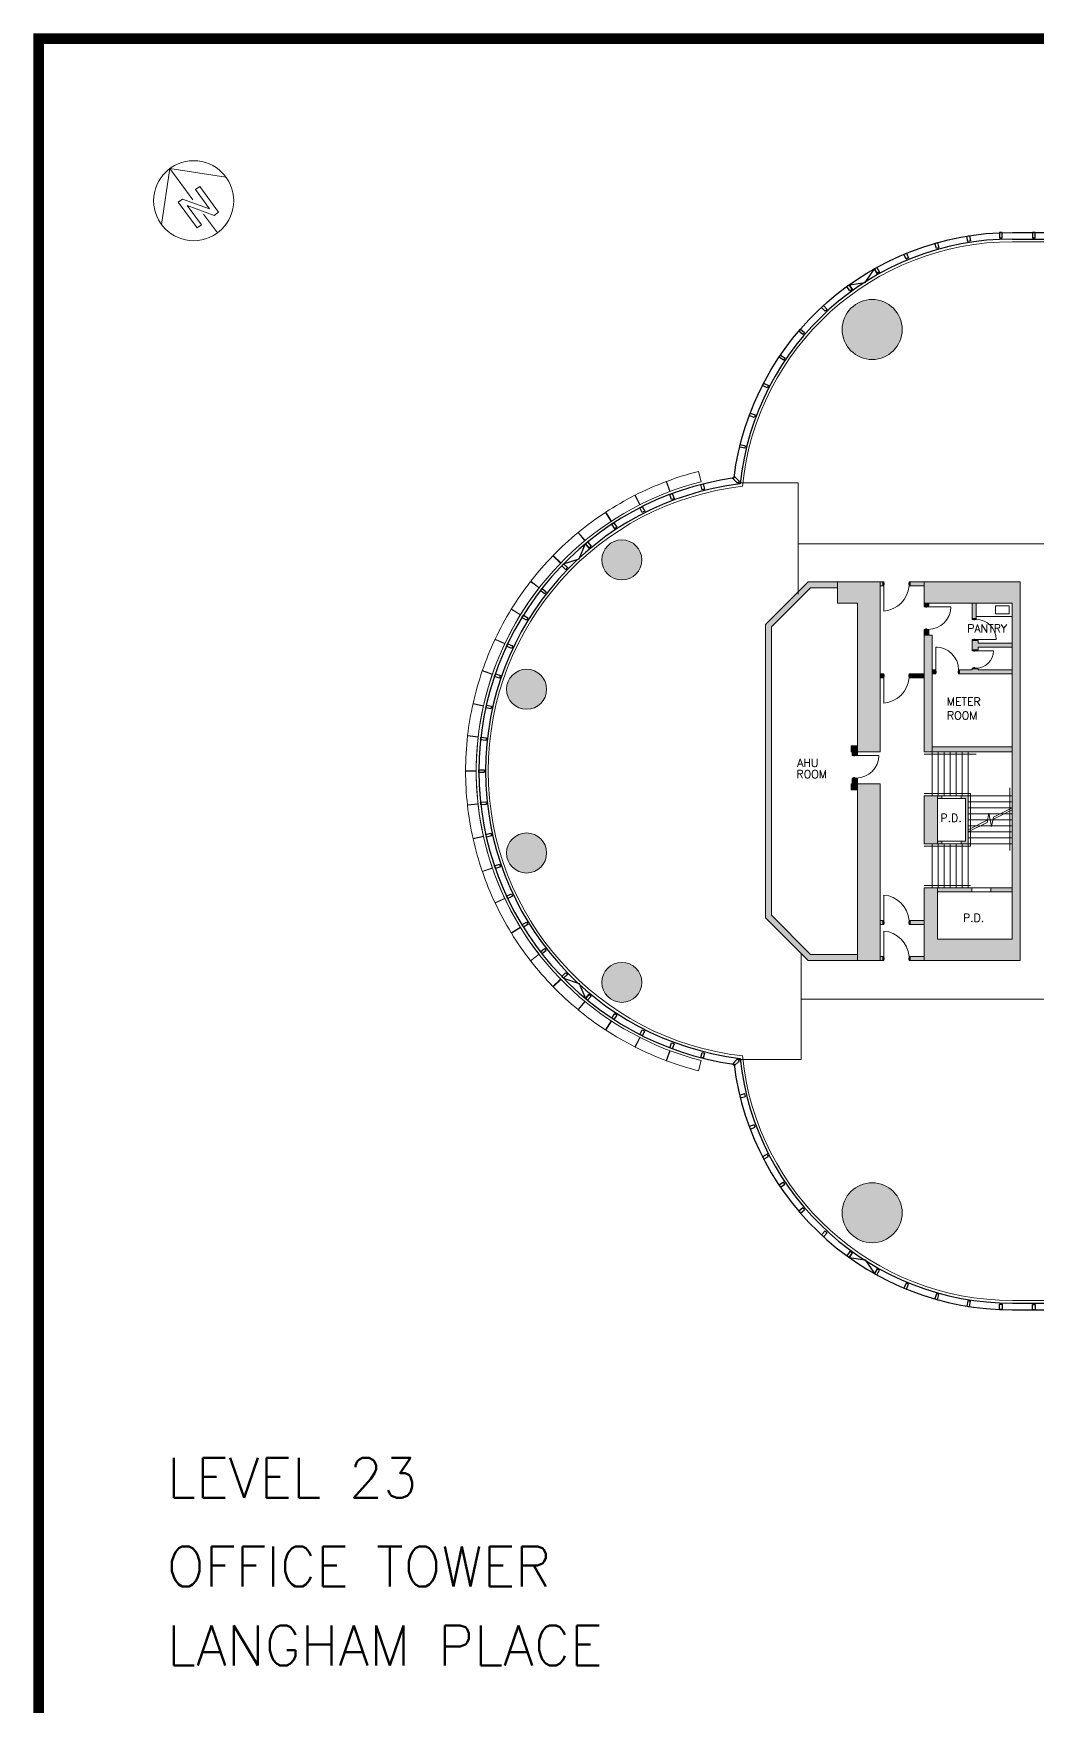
# Model space of a CAD drawing. Header units: millimetres. Extents: x 285006 to 3037698, y -2820855 to 192241.
# Drawn here: x 285006 to 322630, y 129504 to 192241 of the extents above; entities that cross this region are included whole.
import ezdxf
from ezdxf.enums import TextEntityAlignment as Align

# ---------------------------------------------------------------- set-up
doc = ezdxf.new("R2010")
doc.units = ezdxf.units.MM
for name, color, linetype, lineweight in [('01-Dimension', 7, 'Continuous', 5), ('01-Text', 7, 'Continuous', 5), ('01-Wall Hatch', 9, 'Continuous', 5), ('ADS-A1', 7, 'Continuous', 5), ('ADS-A4', 7, 'Continuous', 5), ('AFL-A1', 7, 'Continuous', 5), ('AHT-C', 7, 'Continuous', 5), ('APD-A1', 7, 'Continuous', 5), ('AST-A2', 7, 'Continuous', 5), ('ASY-B1', 7, 'Continuous', 5), ('AWP-A1', 7, 'Continuous', 5), ('AWP-A2', 7, 'Continuous', 5), ('CURTAIN', 7, 'Continuous', 5), ('Suite', 7, 'Continuous', 15), ('WINDOW-1500$0$AFL-A1', 7, 'Continuous', 5)]:
    doc.layers.add(name, color=color, linetype=linetype, lineweight=lineweight)
doc.styles.add('ROMANS', font='romans', dxfattribs={"height": 2.5})
doc.styles.add('TXT3', font='romans.shx', dxfattribs={"height": 270})

# ---------------------------------------------------------------- blocks, each defined once
blk = doc.blocks.new('A2107H_045')
at = {"layer": 'CURTAIN'}
for p, q in [((7513, 22096), (7654, 21721)), ((7525, 22100), (7665, 21726)), ((8830, 22092), (8731, 22479)), ((44841, 22092), (44939, 22479)), ((46146, 22100), (46005, 21726)), ((46157, 22096), (46016, 21721)), ((6526, 21224), (6345, 21581)), ((6537, 21230), (6356, 21586)), ((47134, 21230), (47315, 21586)), ((47144, 21224), (47325, 21581)), ((5240, 20941), (5459, 20606)), ((5250, 20947), (5469, 20613)), ((48420, 20947), (48201, 20613)), ((48430, 20941), (48211, 20606)), ((4467, 19875), (4213, 20183)), ((4476, 19882), (4222, 20191)), ((49194, 19882), (49448, 20191)), ((49203, 19875), (49458, 20183)), ((3275, 19317), (3561, 19039)), ((3283, 19326), (3570, 19047)), ((50387, 19326), (50100, 19047)), ((50396, 19317), (50109, 19039)), ((2753, 18108), (2437, 18353)), ((2760, 18117), (2445, 18363)), ((50910, 18117), (51226, 18363)), ((50917, 18108), (51233, 18353)), ((1711, 17303), (2052, 17094)), ((1714, 17308), (2055, 17099)), ((1717, 17314), (2058, 17104)), ((51953, 17314), (51612, 17104)), ((51956, 17308), (51615, 17099)), ((51959, 17303), (51618, 17094)), ((1466, 16009), (1105, 16180)), ((1471, 16020), (1110, 16191)), ((52199, 16020), (52561, 16191)), ((52204, 16009), (52566, 16180)), ((625, 14997), (1003, 14867)), ((627, 15002), (1005, 14873)), ((629, 15008), (1007, 14878)), ((53041, 15008), (52663, 14878)), ((53043, 15002), (52665, 14873)), ((53045, 14997), (52667, 14867)), ((669, 13680), (279, 13768)), ((672, 13692), (281, 13779)), ((52999, 13692), (53389, 13779)), ((53001, 13680), (53391, 13768)), ((75, 12560), (473, 12515)), ((77, 12572), (474, 12526)), ((53593, 12572), (53196, 12526)), ((53595, 12560), (53198, 12515)), ((400, 11246), (0, 11246)), ((400, 11234), (0, 11234)), ((53270, 11246), (53670, 11246)), ((53270, 11234), (53670, 11234)), ((70, 9971), (467, 10015)), ((71, 9959), (468, 10003)), ((53599, 9959), (53202, 10003)), ((53601, 9971), (53203, 10015)), ((669, 8799), (279, 8711)), ((672, 8787), (281, 8700)), ((52999, 8787), (53389, 8700)), ((53001, 8799), (53391, 8711)), ((625, 7482), (1003, 7612)), ((629, 7471), (1007, 7601)), ((53041, 7471), (52663, 7601)), ((53045, 7482), (52667, 7612)), ((1466, 6470), (1105, 6299)), ((1471, 6459), (1110, 6288)), ((52199, 6459), (52561, 6288)), ((52204, 6470), (52566, 6299)), ((1711, 5176), (2052, 5385)), ((1717, 5166), (2058, 5375)), ((51953, 5166), (51612, 5375)), ((51959, 5176), (51618, 5385)), ((2437, 4126), (2753, 4371)), ((51233, 4126), (50917, 4371)), ((3275, 3162), (3561, 3440)), ((3283, 3153), (3570, 3432)), ((50387, 3153), (50100, 3432)), ((50396, 3162), (50109, 3440)), ((4467, 2604), (4213, 2296)), ((4476, 2597), (4222, 2288)), ((49194, 2597), (49448, 2288)), ((49203, 2604), (49458, 2296)), ((5240, 1538), (5459, 1873)), ((5250, 1532), (5469, 1866)), ((48420, 1532), (48201, 1866)), ((48430, 1538), (48211, 1873)), ((6526, 1255), (6345, 898)), ((6537, 1249), (6356, 893)), ((7513, 383), (7654, 758)), ((7525, 379), (7665, 753)), ((46146, 379), (46005, 753)), ((46157, 383), (46016, 758)), ((47134, 1249), (47315, 893)), ((47144, 1255), (47325, 898)), ((8830, 387), (8731, 0)), ((44841, 387), (44939, 0))]:
    blk.add_line(p, q, dxfattribs=at)
for centre, radius, start, end in [((11600, 11240), 11200, 104.31961, 217.82485), ((11600, 11240), 11600, 110.62781, 116.8778), ((11600, 11240), 11600, 104.31856, 110.56854), ((42070, 11240), 11200, 322.17515, 75.68039), ((42070, 11240), 11600, 69.43146, 75.68144), ((42070, 11240), 11600, 63.1222, 69.37219), ((11600, 11240), 11600, 116.93707, 123.18705), ((42070, 11240), 11600, 56.81295, 63.06293), ((11600, 11240), 11600, 123.24633, 129.49631), ((42070, 11240), 11600, 50.50369, 56.75367), ((11600, 11240), 11600, 129.55558, 135.80557), ((42070, 11240), 11600, 44.19443, 50.44442), ((11600, 11240), 11600, 135.86484, 142.11482), ((42070, 11240), 11600, 37.88518, 44.13516), ((11600, 11240), 11600, 142.1741, 154.73334), ((42070, 11240), 11600, 25.26666, 37.8259), ((11600, 11240), 11200, 142.17515, 255.68039), ((42070, 11240), 11200, 284.31961, 37.82485), ((11600, 11240), 11600, 154.79261, 167.35185), ((42070, 11240), 11600, 12.64815, 25.20739), ((11600, 11240), 11600, 167.41112, 173.40302), ((42070, 11240), 11600, 6.59698, 12.58888), ((11600, 11240), 11600, 173.46229, 179.97036), ((42070, 11240), 11600, 0.02964, 6.53771), ((11600, 11240), 11600, 180.02964, 186.27962), ((42070, 11240), 11600, 353.72038, 359.97036), ((11600, 11240), 11600, 186.33889, 192.58888), ((42070, 11240), 11600, 347.41112, 353.66111), ((11600, 11240), 11600, 192.64815, 198.89813), ((42070, 11240), 11600, 341.10187, 347.35185), ((11600, 11240), 11600, 198.95741, 205.20739), ((42070, 11240), 11600, 334.79261, 341.04259), ((11600, 11240), 11600, 205.26666, 211.51665), ((42070, 11240), 11600, 328.48335, 334.73334), ((11600, 11240), 11600, 211.57592, 217.8259), ((42070, 11240), 11600, 322.1741, 328.42408), ((11600, 11240), 11600, 217.88518, 224.13516), ((42070, 11240), 11600, 315.86484, 322.11482), ((11600, 11240), 11600, 224.19443, 230.44442), ((42070, 11240), 11600, 309.55558, 315.80557), ((11600, 11240), 11600, 230.50369, 236.75367), ((42070, 11240), 11600, 303.24633, 309.49631), ((11600, 11240), 11600, 236.81295, 243.06293), ((42070, 11240), 11600, 296.93707, 303.18705), ((11600, 11240), 11600, 243.1222, 249.37219), ((42070, 11240), 11600, 290.62781, 296.8778), ((11600, 11240), 11600, 249.43146, 255.68144), ((42070, 11240), 11600, 284.31856, 290.56854)]:
    blk.add_arc(centre, radius, start, end, dxfattribs=at)
blk = doc.blocks.new('A2107H_000')
at = {"layer": 'CURTAIN'}
blk.add_blockref('A2107H_045', (0, 0), dxfattribs=at)
blk = doc.blocks.new('A2102G_049')
at = {"color": 2}
for q in [(-15, 0), (15, 0)]:
    blk.add_line((0, 15), q, dxfattribs=at)
at = {"color": 1}
for p, q in [((0, 0.42), (0, 15)), ((-3, 3), (-5, 3)), ((-5, 3), (-5, -9)), ((3, -6), (-3, 3)), ((-3, 0), (3, -9)), ((-3, -9), (-3, 0)), ((5, 3), (3, 3)), ((3, 3), (3, -6)), ((5, -9), (5, 3)), ((-5, -9), (-3, -9)), ((0, -15), (0, -6.31)), ((3, -9), (5, -9))]:
    blk.add_line(p, q, dxfattribs=at)
blk.add_circle((0, 0), 15, dxfattribs=at)
blk = doc.blocks.new('A2102G_008')
at = {"layer": 'ASY-B1', "linetype": 'Continuous', "xscale": 100, "yscale": 100, "zscale": 100, "rotation": 36.30350392059681}
blk.add_blockref('A2102G_049', (1500, 1500), dxfattribs=at)

msp = doc.modelspace()

# ---------------------------------------------------------------- hatches: boundary and pattern name
at = {"layer": '01-Wall Hatch'}
h = msp.add_hatch(color=256, dxfattribs=at)
edge = h.paths.add_edge_path()
edge.add_arc((303483.1, 167650.2), 750, 0, 360)
edge = h.paths.add_edge_path()
edge.add_arc((307053.1, 172500.2), 750, 0, 360)
edge = h.paths.add_edge_path()
edge.add_arc((316433.1, 181140.2), 1125, 0, 360)
edge = h.paths.add_edge_path()
edge.add_arc((328033.1, 181140.2), 650, 0, 360)
edge = h.paths.add_edge_path()
edge.add_arc((339633.1, 181140.2), 1125, 0, 360)
edge = h.paths.add_edge_path()
edge.add_arc((349013.1, 172500.2), 750, 0, 360)
h = msp.add_hatch(color=256, dxfattribs=at)
h.paths.add_polyline_path([(306303.1, 156660.2, 1), (307803.1, 156660.2, 1)])
h.paths.add_polyline_path([(317558.1, 148020.2, 1), (315308.1, 148020.2, 1)])
h.paths.add_polyline_path([(328683.1, 148020.2, 1), (327383.1, 148020.2, 1)])
h.paths.add_polyline_path([(302733.1, 161510.2, 1), (304233.1, 161510.2, 1)])
h.paths.add_polyline_path([(321033.4, 160187.3), (321397.7, 160187.3), (321397.7, 160457.3), (321033.4, 160457.3)], flags=9)
h.paths.add_polyline_path([(332145.8, 162006.4), (332348.2, 162006.4), (332348.2, 162156.4), (332145.8, 162156.4)], flags=9)
h.paths.add_polyline_path([(333407.2, 159865.6), (333609.6, 159865.6), (333609.6, 160015.6), (333407.2, 160015.6)], flags=9)
h.paths.add_polyline_path([(326472.1, 176485.1), (328861.3, 176485.1), (328861.3, 177160.1), (326472.1, 177160.1)], flags=9)
h.paths.add_polyline_path([(321099.4, 168710.4), (321618.5, 168710.4), (321618.5, 169010.4), (321099.4, 169010.4)], flags=9)
h.paths.add_polyline_path([(319960.5, 167714.5), (320479.6, 167714.5), (320479.6, 168014.5), (319960.5, 168014.5)], flags=9)
h.paths.add_polyline_path([(315340.8, 166770.6), (315859.9, 166770.6), (315859.9, 167070.6), (315340.8, 167070.6)], flags=9)
h.paths.add_polyline_path([(326472.1, 152472.1), (328861.3, 152472.1), (328861.3, 153147.1), (326472.1, 153147.1)], flags=9)
for points in [[(315133.1, 171455.2), (315133.1, 171680.2), (314033.1, 171680.2), (312433.1, 170080.2), (312433.1, 159080.2), (314033.1, 157480.2), (315933.1, 157480.2), (315933.1, 157705.2), (314126.3, 157705.2), (312658.1, 159173.4), (312658.1, 169987), (314126.3, 171455.2)], [(316883.1, 171620.2), (316868.1, 171680.2), (316833.1, 171680.2), (316833.1, 171530.2), (316868.1, 171530.2), (316868.1, 171580.2), (316883.1, 171580.2)], [(317853.1, 171680.2), (317818.1, 171680.2), (317803.1, 171620.2), (317803.1, 171580.2), (317818.1, 171580.2), (317818.1, 171530.2), (317853.1, 171530.2)], [(320333.1, 170300.2), (320183.1, 170300.2), (320183.1, 170265.2), (320243.1, 170250.2), (320283.1, 170250.2), (320283.1, 170265.2), (320333.1, 170265.2)], [(320283.1, 169530.2), (320243.1, 169530.2), (320183.1, 169515.2), (320183.1, 169480.2), (320333.1, 169480.2), (320333.1, 169515.2), (320283.1, 169515.2)], [(320333.1, 169130.2), (320183.1, 169130.2), (320183.1, 169095.2), (320243.1, 169080.2), (320283.1, 169080.2), (320283.1, 169095.2), (320333.1, 169095.2)], [(319703.1, 168380.2), (319668.1, 168380.2), (319668.1, 168330.2), (319653.1, 168330.2), (319653.1, 168290.2), (319668.1, 168230.2), (319703.1, 168230.2)], [(320333.1, 168445.2), (320283.1, 168445.2), (320283.1, 168460.2), (320243.1, 168460.2), (320183.1, 168445.2), (320183.1, 168410.2), (320333.1, 168410.2)], [(315653.1, 165305.2), (315683.1, 165305.2), (315683.1, 165205.2), (315883.1, 165205.2), (315883.1, 165530.2), (315653.1, 165530.2)], [(315833.1, 165205.2), (315683.1, 165205.2), (315683.1, 165170.2), (315743.1, 165155.2), (315783.1, 165155.2), (315783.1, 165170.2), (315833.1, 165170.2)], [(315653.1, 164105.2), (315683.1, 164105.2), (315683.1, 164285.2), (315883.1, 164285.2), (315883.1, 163880.2), (315653.1, 163880.2)], [(315783.1, 164335.2), (315743.1, 164335.2), (315683.1, 164320.2), (315683.1, 164285.2), (315833.1, 164285.2), (315833.1, 164320.2), (315783.1, 164320.2)], [(318883.1, 163655.2), (318383.1, 163655.2), (318383.1, 161855.2), (318883.1, 161855.2)], [(316883.1, 158930.2), (316868.1, 158930.2), (316868.1, 158980.2), (316833.1, 158980.2), (316833.1, 158830.2), (316868.1, 158830.2), (316883.1, 158890.2)], [(317853.1, 158980.2), (317818.1, 158980.2), (317818.1, 158930.2), (317803.1, 158930.2), (317803.1, 158890.2), (317818.1, 158830.2), (317853.1, 158830.2)], [(316883.1, 157580.2), (316868.1, 157580.2), (316868.1, 157630.2), (316833.1, 157630.2), (316833.1, 157480.2), (316868.1, 157480.2), (316883.1, 157540.2)], [(317853.1, 157630.2), (317818.1, 157630.2), (317818.1, 157580.2), (317803.1, 157580.2), (317803.1, 157540.2), (317818.1, 157480.2), (317853.1, 157480.2)]]:
    msp.add_hatch(color=256, dxfattribs=at).paths.add_polyline_path(points)
h = msp.add_hatch(color=256, dxfattribs=at)
h.paths.add_polyline_path([(316733.1, 171680.2), (315133.1, 171680.2), (315133.1, 171580.2), (315133.1, 170880.2), (315883.1, 170880.2), (315883.1, 165305.2), (316733.1, 165305.2)])
h.paths.add_polyline_path([(316733.1, 164105.2), (315883.1, 164105.2), (315883.1, 163880.2), (315883.1, 157480.2), (316733.1, 157480.2)])
h.paths.add_polyline_path([(321983.1, 171680.2), (318383.1, 171680.2), (318383.1, 170880.2), (321683.1, 170880.2), (321683.1, 158280.2), (318883.1, 158280.2), (318883.1, 160205.2), (318383.1, 160205.2), (318383.1, 157480.2), (321983.1, 157480.2)])
h.paths.add_polyline_path([(318683.1, 169680.2), (318563.1, 169680.2), (318383.1, 169680.2), (318383.1, 168230.2), (318383.1, 165305.2), (318683.1, 165305.2)])
h.paths.add_polyline_path([(321683.1, 165485.2), (318683.1, 165485.2), (318683.1, 165305.2), (321683.1, 165305.2)], flags=16)
h = msp.add_hatch(color=256, dxfattribs=at)
h.paths.add_polyline_path([(318383.1, 171680.2), (317853.1, 171680.2), (317853.1, 171530.2), (318383.1, 171530.2)])
h.paths.add_polyline_path([(316833.1, 171680.2), (316733.1, 171680.2), (316733.1, 171530.2), (316833.1, 171530.2)])
h = msp.add_hatch(color=256, dxfattribs=at)
h.paths.add_polyline_path([(318563.1, 170880.2), (318383.1, 170880.2), (318383.1, 170780.2), (318533.1, 170780.2), (318563.1, 170780.2)])
h.paths.add_polyline_path([(318533.1, 170780.2), (318383.1, 170780.2), (318383.1, 170745.2), (318443.1, 170730.2), (318483.1, 170730.2), (318483.1, 170745.2), (318533.1, 170745.2)])
h = msp.add_hatch(color=256, dxfattribs=at)
h.paths.add_polyline_path([(321683.1, 169380.2), (320408.1, 169380.2), (320408.1, 169480.2), (320183.1, 169480.2), (320183.1, 169130.2), (320408.1, 169130.2), (320408.1, 169230.2), (321683.1, 169230.2)])
h.paths.add_polyline_path([(320333.1, 170880.2), (320183.1, 170880.2), (320183.1, 170300.2), (320333.1, 170300.2)])
h.paths.add_polyline_path([(321683.1, 168380.2), (320408.1, 168380.2), (320408.1, 168410.2), (320183.1, 168410.2), (320183.1, 168380.2), (319703.1, 168380.2), (319703.1, 168230.2), (321683.1, 168230.2)])
h = msp.add_hatch(color=256, dxfattribs=at)
h.paths.add_polyline_path([(318533.1, 169895.2), (318483.1, 169895.2), (318483.1, 169910.2), (318443.1, 169910.2), (318383.1, 169895.2), (318383.1, 169860.2), (318533.1, 169860.2)])
h.paths.add_polyline_path([(318563.1, 169860.2), (318383.1, 169860.2), (318383.1, 169680.2), (318563.1, 169680.2)])
h = msp.add_hatch(color=256, dxfattribs=at)
h.paths.add_polyline_path([(316833.6, 168230.2), (316733.1, 168230.2), (316733.1, 168080.2), (316833.6, 168080.2)])
h.paths.add_polyline_path([(316868.6, 168230.2), (316833.6, 168230.2), (316833.6, 168080.2), (316868.6, 168080.2), (316868.6, 168130.2), (316883.6, 168130.2), (316883.6, 168170.2)])
h = msp.add_hatch(color=256, dxfattribs=at)
h.paths.add_polyline_path([(317853.6, 168230.2), (317818.6, 168230.2), (317803.6, 168170.2), (317803.6, 168130.2), (317818.6, 168130.2), (317818.6, 168080.2), (317853.6, 168080.2)])
h.paths.add_polyline_path([(318383.1, 168230.2), (317853.6, 168230.2), (317853.6, 168080.2), (318383.1, 168080.2)])
h = msp.add_hatch(color=256, dxfattribs=at)
h.paths.add_polyline_path([(318783.1, 168380.2), (318683.1, 168380.2), (318683.1, 168230.2), (318783.1, 168230.2)])
h.paths.add_polyline_path([(318833.1, 168330.2), (318818.1, 168330.2), (318818.1, 168380.2), (318783.1, 168380.2), (318783.1, 168230.2), (318818.1, 168230.2), (318833.1, 168290.2)])
h = msp.add_hatch(color=256, dxfattribs=at)
h.paths.add_polyline_path([(320033.1, 163655.2), (319768.1, 163655.2), (319768.1, 163555.2), (319933.1, 163555.2), (319933.1, 161955.2), (319768.1, 161955.2), (319768.1, 161855.2), (320033.1, 161855.2)])
h.paths.add_polyline_path([(319048.1, 161955.2), (318883.1, 161955.2), (318883.1, 161855.2), (319048.1, 161855.2)])
h.paths.add_polyline_path([(319048.1, 163655.2), (318883.1, 163655.2), (318883.1, 163555.2), (319048.1, 163555.2)])
h = msp.add_hatch(color=256, dxfattribs=at)
h.paths.add_polyline_path([(320163.1, 160205.2), (318883.1, 160205.2), (318883.1, 160055.2), (320163.1, 160055.2)])
h.paths.add_polyline_path([(321683.1, 160205.2), (320883.1, 160205.2), (320883.1, 160055.2), (321683.1, 160055.2)])
h.paths.add_polyline_path([(318383.1, 158980.2), (317853.1, 158980.2), (317853.1, 158830.2), (318383.1, 158830.2)])
h.paths.add_polyline_path([(318383.1, 157630.2), (317853.1, 157630.2), (317853.1, 157480.2), (318383.1, 157480.2)])
h.paths.add_polyline_path([(316833.1, 158980.2), (316733.1, 158980.2), (316733.1, 158830.2), (316833.1, 158830.2)])
h.paths.add_polyline_path([(316833.1, 157630.2), (316733.1, 157630.2), (316733.1, 157480.2), (316833.1, 157480.2)])
at = {"layer": 'AHT-C'}
h = msp.add_hatch(dxfattribs=at)
h.set_pattern_fill('ANSI31', color=256, scale=1000, style=0)
h.set_pattern_definition([(45, (61213.22, 160025.15), (-88.38835, 88.38835), [])])
h.paths.add_polyline_path([(318683.1, 168230.2), (318783.1, 168230.2), (318783.1, 168380.2), (318683.1, 168380.2)])

# ---------------------------------------------------------------- linework, layer by layer
for p, q in [((321694.8, 184532.2), (334371.1, 184532.2)), ((316642.3, 183203.5), (316519.3, 183421.1)), ((315713.3, 182610.6), (315567.7, 182813.8)), ((305854.8, 172918), (305694.8, 173110.1)), ((305048.6, 172174.7), (304870.1, 172349.6)), ((305048.6, 156985.8), (304870.1, 156810.8)), ((305854.8, 156242.4), (305694.8, 156050.3)), ((315713.3, 146549.8), (315567.7, 146346.6)), ((316642.3, 145956.9), (316519.3, 145739.3)), ((321694.8, 144628.2), (334371.1, 144628.2)), ((321694.8, 144378.2), (334371.1, 144378.2))]:
    msp.add_line(p, q)
msp.add_lwpolyline([(311256.7, 175572.7, -0.3780877), (321694.8, 184782.2), (334371.1, 184782.2, -0.3780877), (344809.1, 175572.7, -1.1334008)], format="xyb")
for points in [[(319986.6, 184642.6, -0.0023764), (320085.3, 184658.4), (320116.9, 184460.9, 0.0024225), (320018.1, 184445.1)], [(317625.3, 183963.2, -0.0023764), (317717.7, 184001.5), (317794.2, 183816.7, 0.0024225), (317701.8, 183778.4)], [(318786, 184372.1, -0.0023764), (318882.3, 184399.3), (318936.6, 184206.8, 0.0024225), (318840.4, 184179.6)], [(316520.2, 183421.6, -0.0023764), (316607.5, 183470.4), (316705, 183295.8, 0.0024225), (316617.7, 183247)], [(315485.9, 182754.6, -0.0023764), (315566.9, 182813.3), (315684.2, 182651.2, 0.0024225), (315603.2, 182592.6)], [(314536.6, 181971.4, -0.0023764), (314610.3, 182039.1), (314745.6, 181891.9, 0.0024225), (314672, 181824.2)], [(313685.3, 181082.7, -0.0023764), (313750.5, 181158.6), (313902.2, 181028.2, 0.0024225), (313837, 180952.3)], [(312943.6, 180100.7, -0.0023764), (312999.5, 180183.6), (313165.3, 180071.8, 0.0024225), (313109.5, 179988.9)], [(312321.7, 179038.7, -0.0023764), (312367.5, 179127.6), (312545.2, 179036, 0.0024225), (312499.4, 178947.1)], [(311863.1, 178005.1), (312050.4, 177934.8, 0.0024225), (312015.2, 177841.2), (311828, 177911.4, -0.0023764)], [(311493.3, 176831.3), (311687.5, 176783.4, 0.0024225), (311663.5, 176686.3), (311469.3, 176734.2, -0.0023764)], [(310009.6, 175324.4, -0.0022523), (310106.5, 175349), (310155.9, 175155.2, 0.0022936), (310059, 175130.5)], [(311194.5, 175563.8, -0.0014153), (311256.7, 175572.7, -0.0014927), (311264.7, 175635), (311444.3, 175458.1, 0.0015392), (311437.1, 175395, 0.001457), (311374.1, 175386.9)], [(311194.5, 175563.8, -0.0014153), (311256.7, 175572.7, -0.0014927), (311264.7, 175635), (311444.3, 175458.1, 0.0015392), (311437.1, 175395, 0.001457), (311374.1, 175386.9)], [(307729.8, 174455.8, -0.0022523), (307819, 174501), (307909.5, 174322.7, 0.0022936), (307820.3, 174277.4)], [(308845.8, 174952.9, -0.0022523), (308939.4, 174988.1), (309009.7, 174800.9, 0.0022936), (308916.1, 174765.7)], [(306675.2, 173839, -0.0022523), (306758.9, 173893.8), (306868.4, 173726.5, 0.0022936), (306784.8, 173671.7)], [(305694.8, 173110.1, -0.0022523), (305771.9, 173173.8), (305899.2, 173019.5, 0.0022936), (305822.1, 172955.9)], [(304800.4, 172277.9, -0.0022523), (304870.1, 172349.6), (305013.6, 172210.3, 0.0022936), (304943.9, 172138.6)], [(304002.9, 171352.4, -0.0022523), (304064.3, 171431.4), (304222.2, 171308.6, 0.0022936), (304160.8, 171229.7)], [(303364.3, 170430.1), (303534.7, 170325.5, 0.0022936), (303482.4, 170240.3), (303312, 170344.9, -0.0022523)], [(302778.5, 169358), (302959.4, 169272.8, 0.0022936), (302916.8, 169182.3), (302735.9, 169267.6, -0.0022523)], [(302314.2, 168228), (302503.3, 168163.2, 0.0022936), (302470.9, 168068.6), (302281.7, 168133.4, -0.0022523)], [(301976.8, 167053.9), (302171.9, 167010.2, 0.0022936), (302150.1, 166912.6), (301954.9, 166956.3, -0.0022523)], [(301770.5, 165849.7), (301969.3, 165827.7, 0.0022936), (301958.3, 165728.4), (301759.5, 165750.3, -0.0022523)], [(301697.7, 164630.2), (301897.8, 164630.2, 0.0022936), (301897.8, 164530.2), (301697.7, 164530.2, -0.0022523)], [(301759.5, 163410.1), (301958.3, 163432.1, 0.0022936), (301969.3, 163332.7), (301770.5, 163310.7, -0.0022523)], [(301954.9, 162204.1), (302150.1, 162247.8, 0.0022936), (302171.9, 162150.2), (301976.8, 162106.5, -0.0022523)], [(302281.7, 161027), (302470.9, 161091.8, 0.0022936), (302503.3, 160997.3), (302314.2, 160932.4, -0.0022523)], [(302916.8, 159978.1, 0.0022936), (302959.4, 159887.7), (302778.5, 159802.4, -0.0022523), (302735.9, 159892.8)], [(303312, 158815.5), (303482.4, 158920.1, 0.0022936), (303534.7, 158834.9), (303364.3, 158730.3, -0.0022523)], [(304160.8, 157930.7, 0.0022936), (304222.2, 157851.8), (304064.3, 157729, -0.0022523), (304002.9, 157808)], [(304943.9, 157021.9, 0.0022936), (305013.6, 156950.1), (304870.1, 156810.8, -0.0022523), (304800.4, 156882.5)], [(305822.1, 156204.5, 0.0022936), (305899.2, 156140.9), (305771.9, 155986.6, -0.0022523), (305694.8, 156050.3)], [(306784.8, 155488.7, 0.0022936), (306868.4, 155433.9), (306758.9, 155266.6, -0.0022523), (306675.2, 155321.4)], [(307820.3, 154883, 0.0022936), (307909.5, 154837.7), (307819, 154659.4, -0.0022523), (307729.8, 154704.6)], [(308916.1, 154394.7, 0.0022936), (309009.7, 154359.6), (308939.4, 154172.3, -0.0022523), (308845.8, 154207.5)], [(310059, 154029.9, 0.0022936), (310155.9, 154005.2), (310106.5, 153811.4, -0.0022523), (310009.6, 153836.1)], [(311194.5, 153596.6, 0.0014153), (311256.7, 153587.7, 0.0014927), (311264.7, 153525.4), (311444.3, 153702.3, -0.0015392), (311437.1, 153765.4, -0.001457), (311374.1, 153773.6)], [(311194.5, 153596.6, 0.0014153), (311256.7, 153587.7, 0.0014927), (311264.7, 153525.4), (311444.3, 153702.3, -0.0015392), (311437.1, 153765.4, -0.001457), (311374.1, 153773.6)], [(311374.1, 153773.6, 0.001457), (311437.1, 153765.4, 0.0015392), (311444.3, 153702.3), (311264.7, 153525.4, -0.0014927), (311256.7, 153587.7, -0.0014153), (311194.5, 153596.6)], [(311493.3, 152329.1), (311687.5, 152377.1, -0.0024225), (311663.5, 152474.2), (311469.3, 152426.2, 0.0023764)], [(311863.1, 151155.4), (312050.4, 151225.6, -0.0024225), (312015.2, 151319.2), (311828, 151249, 0.0023764)], [(312321.7, 150121.7, 0.0023764), (312367.5, 150032.8), (312545.2, 150124.4, -0.0024225), (312499.4, 150213.3)], [(312943.6, 149059.7, 0.0023764), (312999.5, 148976.8), (313165.3, 149088.6, -0.0024225), (313109.5, 149171.5)], [(313685.3, 148077.7, 0.0023764), (313750.5, 148001.9), (313902.2, 148132.3, -0.0024225), (313837, 148208.1)], [(314536.6, 147189, 0.0023764), (314610.3, 147121.3), (314745.6, 147268.5, -0.0024225), (314672, 147336.2)], [(315485.9, 146405.8, 0.0023764), (315566.9, 146347.2), (315684.2, 146509.2, -0.0024225), (315603.2, 146567.8)], [(316520.2, 145738.8, 0.0023764), (316607.5, 145690), (316705, 145864.6, -0.0024225), (316617.7, 145913.4)], [(317625.3, 145197.2, 0.0023764), (317717.7, 145158.9), (317794.2, 145343.7, -0.0024225), (317701.8, 145382)], [(318786, 144788.3, 0.0023764), (318882.3, 144761.1), (318936.6, 144953.6, -0.0024225), (318840.4, 144980.8)], [(319986.6, 144517.8, 0.0023764), (320085.3, 144502), (320116.9, 144699.5, -0.0024225), (320018.1, 144715.3)]]:
    msp.add_lwpolyline(points, format="xyb", close=True)
for points in [[(321310.5, 184773.3), (321210.5, 184773.3), (321210.5, 184573.3), (321310.5, 184573.3)], [(322541.7, 184782.2), (322441.7, 184782.2), (322441.7, 184582.2), (322541.7, 184582.2)], [(321310.5, 144387.2), (321210.5, 144387.2), (321210.5, 144587.2), (321310.5, 144587.2)], [(322541.7, 144378.2), (322441.7, 144378.2), (322441.7, 144578.2), (322541.7, 144578.2)]]:
    msp.add_lwpolyline(points, close=True)
for points in [[(315567.7, 182813.8), (316177.8, 182907), (316519.3, 183421.1)], [(304870.1, 172349.6), (305451.7, 172546.3), (305694.8, 173110.1)], [(304870.1, 156810.8), (305451.7, 156614.1), (305694.8, 156050.3)], [(315567.7, 146346.6), (316177.8, 146253.4), (316519.3, 145739.3)]]:
    msp.add_lwpolyline(points)
for centre, radius, start, end in [((321694.8, 174262.2), 10270, 90, 173.918781), ((312797.6, 164580.2), 11100, 97.979662, 262.020338), ((312797.6, 164580.2), 10850, 96.961642, 263.038358), ((321694.8, 154898.2), 10270, 186.081219, 270), ((321694.8, 154898.2), 10520, 187.156051, 270)]:
    msp.add_arc(centre, radius, start, end)
at = {"layer": '01-Dimension', "const_width": 400}
msp.add_lwpolyline([(285205.8, 192041.1), (371535.9, 192041.1), (371535.9, 126367.5), (285205.8, 126367.5)], close=True, dxfattribs=at)
at = {"layer": 'ADS-A1'}
for p, q in [((316868.1, 170580.2), (316868.1, 171530.2)), ((318533.1, 170745.2), (319383.1, 170745.2)), ((319383.1, 170745.2), (319383.1, 170698.2)), ((320333.1, 169515.2), (321083.1, 169515.2)), ((318818.1, 169230.2), (318865.1, 169230.2)), ((318818.1, 168380.2), (318818.1, 169230.2)), ((320333.1, 169095.2), (320983.1, 169095.2)), ((316868.6, 167130.2), (316868.6, 168080.2)), ((315833.1, 165170.2), (316683.1, 165170.2)), ((316683.1, 165170.2), (316683.1, 165123.2)), ((316868.1, 159930.2), (316868.1, 158980.2)), ((316868.1, 158580.2), (316868.1, 157630.2))]:
    msp.add_line(p, q, dxfattribs=at)
for points in [[(316883.1, 171580.2), (316883.1, 171620.2), (316868.1, 171680.2), (316833.1, 171680.2), (316833.1, 171530.2), (316868.1, 171530.2), (316868.1, 171580.2)], [(317803.1, 171580.2), (317803.1, 171620.2), (317818.1, 171680.2), (317853.1, 171680.2), (317853.1, 171530.2), (317818.1, 171530.2), (317818.1, 171580.2)], [(318483.1, 170730.2), (318443.1, 170730.2), (318383.1, 170745.2), (318383.1, 170780.2), (318533.1, 170780.2), (318533.1, 170745.2), (318483.1, 170745.2)], [(320283.1, 170250.2), (320243.1, 170250.2), (320183.1, 170265.2), (320183.1, 170300.2), (320333.1, 170300.2), (320333.1, 170265.2), (320283.1, 170265.2)], [(318483.1, 169910.2), (318443.1, 169910.2), (318383.1, 169895.2), (318383.1, 169860.2), (318533.1, 169860.2), (318533.1, 169895.2), (318483.1, 169895.2)], [(320283.1, 169530.2), (320243.1, 169530.2), (320183.1, 169515.2), (320183.1, 169480.2), (320333.1, 169480.2), (320333.1, 169515.2), (320283.1, 169515.2)], [(320283.1, 169080.2), (320243.1, 169080.2), (320183.1, 169095.2), (320183.1, 169130.2), (320333.1, 169130.2), (320333.1, 169095.2), (320283.1, 169095.2)], [(316883.6, 168130.2), (316883.6, 168170.2), (316868.6, 168230.2), (316833.6, 168230.2), (316833.6, 168080.2), (316868.6, 168080.2), (316868.6, 168130.2)], [(317803.6, 168130.2), (317803.6, 168170.2), (317818.6, 168230.2), (317853.6, 168230.2), (317853.6, 168080.2), (317818.6, 168080.2), (317818.6, 168130.2)], [(318833.1, 168330.2), (318833.1, 168290.2), (318818.1, 168230.2), (318783.1, 168230.2), (318783.1, 168380.2), (318818.1, 168380.2), (318818.1, 168330.2)], [(319653.1, 168330.2), (319653.1, 168290.2), (319668.1, 168230.2), (319703.1, 168230.2), (319703.1, 168380.2), (319668.1, 168380.2), (319668.1, 168330.2)], [(320283.1, 168460.2), (320243.1, 168460.2), (320183.1, 168445.2), (320183.1, 168410.2), (320333.1, 168410.2), (320333.1, 168445.2), (320283.1, 168445.2)], [(315783.1, 165155.2), (315743.1, 165155.2), (315683.1, 165170.2), (315683.1, 165205.2), (315833.1, 165205.2), (315833.1, 165170.2), (315783.1, 165170.2)], [(315783.1, 164335.2), (315743.1, 164335.2), (315683.1, 164320.2), (315683.1, 164285.2), (315833.1, 164285.2), (315833.1, 164320.2), (315783.1, 164320.2)], [(316883.1, 158930.2), (316883.1, 158890.2), (316868.1, 158830.2), (316833.1, 158830.2), (316833.1, 158980.2), (316868.1, 158980.2), (316868.1, 158930.2)], [(317803.1, 158930.2), (317803.1, 158890.2), (317818.1, 158830.2), (317853.1, 158830.2), (317853.1, 158980.2), (317818.1, 158980.2), (317818.1, 158930.2)], [(316883.1, 157580.2), (316883.1, 157540.2), (316868.1, 157480.2), (316833.1, 157480.2), (316833.1, 157630.2), (316868.1, 157630.2), (316868.1, 157580.2)], [(317803.1, 157580.2), (317803.1, 157540.2), (317818.1, 157480.2), (317853.1, 157480.2), (317853.1, 157630.2), (317818.1, 157630.2), (317818.1, 157580.2)]]:
    msp.add_lwpolyline(points, close=True, dxfattribs=at)
for centre, radius, start, end in [((316782.6, 171615.7), 1039, 274.717396, 355.282604), ((318533.1, 170745.2), 850, 270, 0), ((320333.1, 169515.2), 750, 0, 90), ((318818.1, 168380.2), 850, 0, 90), ((320333.1, 169095.2), 650, 270, 0), ((316783.1, 168165.7), 1039, 274.717396, 355.282604), ((315833.1, 165170.2), 850, 270, 0), ((316782.6, 158894.8), 1039, 4.717396, 85.282604), ((316782.6, 157544.8), 1039, 4.717396, 85.282604)]:
    msp.add_arc(centre, radius, start, end, dxfattribs=at)
at = {"layer": 'ADS-A4'}
for p, q in [((320333.1, 165215.2), (318383.1, 165215.2)), ((318683.1, 165305.2), (318683.1, 163655.2)), ((318683.1, 165305.2), (318683.1, 163655.2)), ((318908.1, 165305.2), (318908.1, 163655.2)), ((318908.1, 165305.2), (318908.1, 163655.2)), ((319133.1, 165305.2), (319133.1, 163655.2)), ((319358.1, 165305.2), (319358.1, 163655.2)), ((319583.1, 165305.2), (319583.1, 163655.2)), ((319808.1, 165305.2), (319808.1, 163655.2)), ((320033.1, 165305.2), (320033.1, 163655.2)), ((320123.1, 163745.2), (318383.1, 163745.2)), ((320123.1, 163745.2), (320123.1, 161765.2)), ((321593.1, 163955.2), (321593.1, 161608.7)), ((320033.1, 163655.2), (321683.1, 163655.2)), ((320033.1, 163430.2), (321683.1, 163430.2)), ((320033.1, 163205.2), (321683.1, 163205.2)), ((321683.1, 163127.7), (320978.1, 162775.2)), ((320033.1, 162980.2), (321683.1, 162980.2)), ((320033.1, 162755.2), (321683.1, 162755.2)), ((320033.1, 162382.7), (320738.1, 162735.2)), ((320033.1, 162530.2), (321683.1, 162530.2)), ((320033.1, 162305.2), (321683.1, 162305.2)), ((320033.1, 162080.2), (321683.1, 162080.2)), ((320123.1, 161765.2), (318383.1, 161765.2)), ((318683.1, 161855.2), (318683.1, 160205.2)), ((318683.1, 161855.2), (318683.1, 160205.2)), ((318908.1, 161855.2), (318908.1, 160205.2)), ((318908.1, 161855.2), (318908.1, 160205.2)), ((319133.1, 161855.2), (319133.1, 160205.2)), ((319358.1, 161855.2), (319358.1, 160205.2)), ((319583.1, 161855.2), (319583.1, 160205.2)), ((319808.1, 161855.2), (319808.1, 160205.2)), ((320033.1, 161855.2), (321683.1, 161855.2)), ((320033.1, 161855.2), (320033.1, 160205.2)), ((320123.1, 160295.2), (318383.1, 160295.2))]:
    msp.add_line(p, q, dxfattribs=at)
msp.add_lwpolyline([(320033.1, 162302.7), (320738.1, 162655.2), (320808.1, 163005.2), (320908.1, 162505.2), (320978.1, 162855.2), (321683.1, 163207.7)], dxfattribs=at)
at = {"layer": 'AFL-A1'}
for p, q in [((315133.1, 171580.2), (315133.1, 171680.2)), ((319768.1, 163655.2), (319048.1, 163655.2)), ((319768.1, 163555.2), (319048.1, 163555.2)), ((319768.1, 161955.2), (319048.1, 161955.2)), ((319768.1, 161855.2), (319048.1, 161855.2)), ((320163.1, 160205.2), (320883.1, 160205.2)), ((320883.1, 160055.2), (320163.1, 160055.2))]:
    msp.add_line(p, q, dxfattribs=at)
at = {"layer": 'APD-A1'}
msp.add_line((320333.1, 170380.2), (321683.1, 170380.2), dxfattribs=at)
msp.add_lwpolyline([(321568.6, 170782.8), (321060.6, 170782.8), (321060.6, 170477.8), (321568.6, 170477.8)], close=True, dxfattribs=at)
at = {"layer": 'AST-A2'}
for p, q in [((315133.1, 171680.2), (316733.1, 171680.2)), ((315133.1, 171680.2), (315133.1, 170880.2)), ((315133.1, 171580.2), (315133.1, 171680.2)), ((316733.1, 171680.2), (316733.1, 165305.2)), ((318383.1, 171680.2), (321983.1, 171680.2)), ((318383.1, 171680.2), (318383.1, 170880.2)), ((321983.1, 157480.2), (321983.1, 171680.2)), ((315133.1, 170880.2), (315883.1, 170880.2)), ((315883.1, 170880.2), (315883.1, 165305.2)), ((318383.1, 170880.2), (321683.1, 170880.2)), ((318383.1, 170880.2), (321683.1, 170880.2)), ((321683.1, 170880.2), (321683.1, 158280.2)), ((318383.1, 169680.2), (318383.1, 165305.2)), ((318383.1, 169680.2), (318683.1, 169680.2)), ((318683.1, 169680.2), (318683.1, 165305.2)), ((315883.1, 165305.2), (316733.1, 165305.2)), ((318683.1, 165305.2), (318383.1, 165305.2)), ((315883.1, 164105.2), (316733.1, 164105.2)), ((315883.1, 164105.2), (315883.1, 157480.2)), ((316733.1, 164105.2), (316733.1, 157480.2)), ((318383.1, 163655.2), (318383.1, 161855.2)), ((318883.1, 163655.2), (318383.1, 163655.2)), ((318883.1, 163655.2), (318883.1, 161855.2)), ((318383.1, 161855.2), (318883.1, 161855.2)), ((318383.1, 160205.2), (318383.1, 157480.2)), ((318883.1, 160205.2), (318383.1, 160205.2)), ((318883.1, 160205.2), (318883.1, 158280.2)), ((318383.1, 157480.2), (318383.1, 158280.2)), ((318883.1, 158280.2), (321683.1, 158280.2)), ((315883.1, 157480.2), (316733.1, 157480.2)), ((315933.1, 157480.2), (316733.1, 157480.2)), ((318383.1, 157480.2), (321983.1, 157480.2))]:
    msp.add_line(p, q, dxfattribs=at)
for centre, radius in [((316433.1, 181140.2), 1125), ((307053.1, 172500.2), 750), ((303483.1, 167650.2), 750), ((303483.1, 161510.2), 750), ((307053.1, 156660.2), 750), ((316433.1, 148020.2), 1125)]:
    msp.add_circle(centre, radius, dxfattribs=at)
at = {"layer": 'AWP-A1'}
for p, q in [((316833.1, 171680.2), (316733.1, 171680.2)), ((316833.1, 171530.2), (316733.1, 171530.2)), ((316833.1, 171680.2), (316833.1, 171530.2)), ((318383.1, 171680.2), (317853.1, 171680.2)), ((317853.1, 171530.2), (317853.1, 171680.2)), ((318383.1, 171530.2), (317853.1, 171530.2)), ((318383.1, 170780.2), (318383.1, 170880.2)), ((318383.1, 170780.2), (318563.1, 170780.2)), ((318563.1, 170780.2), (318563.1, 170880.2)), ((318383.1, 169680.2), (318383.1, 169860.2)), ((318563.1, 169860.2), (318383.1, 169860.2)), ((318563.1, 169680.2), (318563.1, 169860.2)), ((316833.6, 168230.2), (316733.6, 168230.2)), ((316833.6, 168230.2), (316833.6, 168080.2)), ((318383.6, 168230.2), (317853.6, 168230.2)), ((317853.6, 168080.2), (317853.6, 168230.2)), ((318383.6, 168230.2), (317853.6, 168230.2)), ((316833.6, 168080.2), (316733.6, 168080.2)), ((318383.6, 168080.2), (317853.6, 168080.2)), ((321683.1, 165485.2), (318683.1, 165485.2)), ((321683.1, 165305.2), (318683.1, 165305.2)), ((318883.1, 163655.2), (319048.1, 163655.2)), ((318883.1, 163555.2), (319048.1, 163555.2)), ((319048.1, 163655.2), (319048.1, 163555.2)), ((319768.1, 163555.2), (319768.1, 163655.2)), ((319768.1, 163655.2), (320033.1, 163655.2)), ((319768.1, 163555.2), (319933.1, 163555.2)), ((319933.1, 161955.2), (319933.1, 163555.2)), ((320033.1, 161855.2), (320033.1, 163655.2)), ((318883.1, 161955.2), (319048.1, 161955.2)), ((319048.1, 161855.2), (319048.1, 161955.2)), ((319768.1, 161955.2), (319933.1, 161955.2)), ((319768.1, 161955.2), (319768.1, 161855.2)), ((318883.1, 161855.2), (319048.1, 161855.2)), ((319768.1, 161855.2), (320033.1, 161855.2)), ((320163.1, 160205.2), (318883.1, 160205.2)), ((320163.1, 160055.2), (318883.1, 160055.2)), ((320163.1, 160055.2), (320163.1, 160205.2)), ((320883.1, 160205.2), (320883.1, 160055.2)), ((321683.1, 160205.2), (320883.1, 160205.2)), ((321683.1, 160055.2), (320883.1, 160055.2)), ((316833.1, 158980.2), (316733.1, 158980.2)), ((316833.1, 158830.2), (316733.1, 158830.2)), ((316833.1, 158830.2), (316833.1, 158980.2)), ((318383.1, 158980.2), (317853.1, 158980.2)), ((317853.1, 158980.2), (317853.1, 158830.2)), ((318383.1, 158830.2), (317853.1, 158830.2)), ((318383.1, 158380.2), (318383.1, 158280.2)), ((316833.1, 157630.2), (316733.1, 157630.2)), ((316833.1, 157480.2), (316733.1, 157480.2)), ((316833.1, 157480.2), (316833.1, 157630.2)), ((318383.1, 157630.2), (317853.1, 157630.2)), ((317853.1, 157630.2), (317853.1, 157480.2)), ((318383.1, 157480.2), (317853.1, 157480.2))]:
    msp.add_line(p, q, dxfattribs=at)
at = {"layer": 'AWP-A2'}
for p, q in [((312433.1, 170080.2), (314033.1, 171680.2)), ((312658.1, 169987), (314126.3, 171455.2)), ((314033.1, 171680.2), (315133.1, 171680.2)), ((314126.3, 171455.2), (315133.1, 171455.2)), ((320183.1, 170880.2), (320183.1, 170300.2)), ((320333.1, 170880.2), (320333.1, 170300.2)), ((312433.1, 170080.2), (312433.1, 159080.2)), ((320333.1, 170300.2), (320183.1, 170300.2)), ((312658.1, 169987), (312658.1, 159173.4)), ((320183.1, 169480.2), (320408.1, 169480.2)), ((320183.1, 169480.2), (320183.1, 169130.2)), ((320408.1, 169380.2), (320408.1, 169480.2)), ((320183.1, 169130.2), (320408.1, 169130.2)), ((320408.1, 169380.2), (321683.1, 169380.2)), ((320408.1, 169230.2), (321683.1, 169230.2)), ((320408.1, 169130.2), (320408.1, 169230.2)), ((319703.1, 168380.2), (320183.1, 168380.2)), ((319703.1, 168230.2), (319703.1, 168380.2)), ((319703.1, 168230.2), (321683.1, 168230.2)), ((320183.1, 168410.2), (320183.1, 168380.2)), ((320408.1, 168410.2), (320183.1, 168410.2)), ((320408.1, 168380.2), (320408.1, 168410.2)), ((320408.1, 168380.2), (321683.1, 168380.2)), ((315653.1, 165530.2), (315653.1, 165305.2)), ((315883.1, 165530.2), (315653.1, 165530.2)), ((315653.1, 165305.2), (315683.1, 165305.2)), ((315683.1, 165205.2), (315683.1, 165305.2)), ((315883.1, 165205.2), (315683.1, 165205.2)), ((315883.1, 165530.2), (315883.1, 165205.2)), ((315653.1, 164105.2), (315683.1, 164105.2)), ((315653.1, 163880.2), (315653.1, 164105.2)), ((315653.1, 163880.2), (315883.1, 163880.2)), ((315683.1, 164285.2), (315883.1, 164285.2)), ((315683.1, 164285.2), (315683.1, 164105.2)), ((315883.1, 164285.2), (315883.1, 163880.2)), ((314033.1, 157480.2), (312433.1, 159080.2)), ((314126.3, 157705.2), (312658.1, 159173.4)), ((314033.1, 157480.2), (315883.1, 157480.2)), ((314126.3, 157705.2), (315883.1, 157705.2))]:
    msp.add_line(p, q, dxfattribs=at)
msp.add_lwpolyline([(318683.1, 168230.2), (318783.1, 168230.2), (318783.1, 168380.2), (318683.1, 168380.2)], close=True, dxfattribs=at)
at = {"layer": 'Suite'}
for p, q in [((311434.7, 175395.3), (313660.7, 175395.3)), ((313660.7, 175395.3), (313664.9, 173419.1)), ((313664.9, 173419.1), (313664.9, 171219.1)), ((313664.8, 173100), (320864.8, 173100)), ((328064.8, 173100), (320864.8, 173100)), ((313770, 157743.3), (313770, 153762.9)), ((313770, 156023.7), (342359.6, 156023.7)), ((313775.7, 153762.9), (311440.6, 153762.9))]:
    msp.add_line(p, q, dxfattribs=at)
at = {"layer": 'WINDOW-1500$0$AFL-A1'}
msp.add_lwpolyline([(328033.1, 144728.2), (321695.1, 144728.2, -0.3857069), (311574.2, 153900.1, -0.8919594), (311574.2, 175260.3, -0.3857069), (321695.1, 184432.2), (328033.1, 184432.2)], format="xyb", dxfattribs=at)

# ---------------------------------------------------------------- block references
msp.add_blockref('A2102G_008', (289507.9, 184468.9))
at = {"layer": 'CURTAIN'}
msp.add_blockref('A2107H_000', (301197.8, 153340.7), dxfattribs=at)

# ---------------------------------------------------------------- texts
at = {"layer": '01-Text', "style": 'TXT3'}
for s, p in [('PANTRY', (320741.4, 169782.5)), ('METER', (319864.7, 167038.8)), ('ROOM', (319808.7, 166516)), ('AHU', (314022.3, 164743.6)), ('ROOM', (314170.2, 164315.8)), ('P.D.', (319391.4, 162676.5)), ('P.D.', (320235.3, 158931.7))]:
    msp.add_text(s, height=300, dxfattribs=at).set_placement(p, align=Align.CENTER)
at = {"layer": '01-Text', "style": 'ROMANS'}
for s, p in [('LEVEL 23', (290003.5, 137332.9)), ('OFFICE TOWER', (290003.5, 134010.4)), ('LANGHAM PLACE', (290003.5, 131046.3))]:
    msp.add_text(s, height=1500, dxfattribs=at).set_placement(p)

doc.saveas('drawing.dxf')
